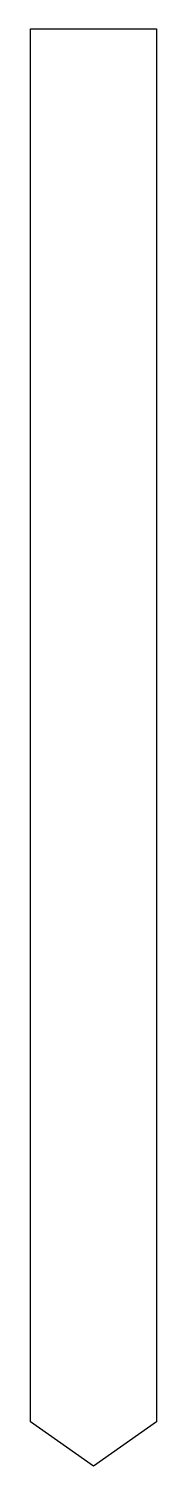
# Model space of a CAD drawing. Header units: millimetres. Extents: x -11 to 11, y -133 to 125.
import ezdxf

# ---------------------------------------------------------------- set-up
doc = ezdxf.new("R2010")
doc.units = ezdxf.units.MM
doc.layers.get('0').update_dxf_attribs({"linetype": 'CONTINUOUS'})

msp = doc.modelspace()

# ---------------------------------------------------------------- linework, layer by layer
msp.add_lwpolyline([(-11.31, -125), (-11.31, 125), (11.31, 125), (11.31, -125), (0, -133)], close=True)

doc.saveas('drawing.dxf')
